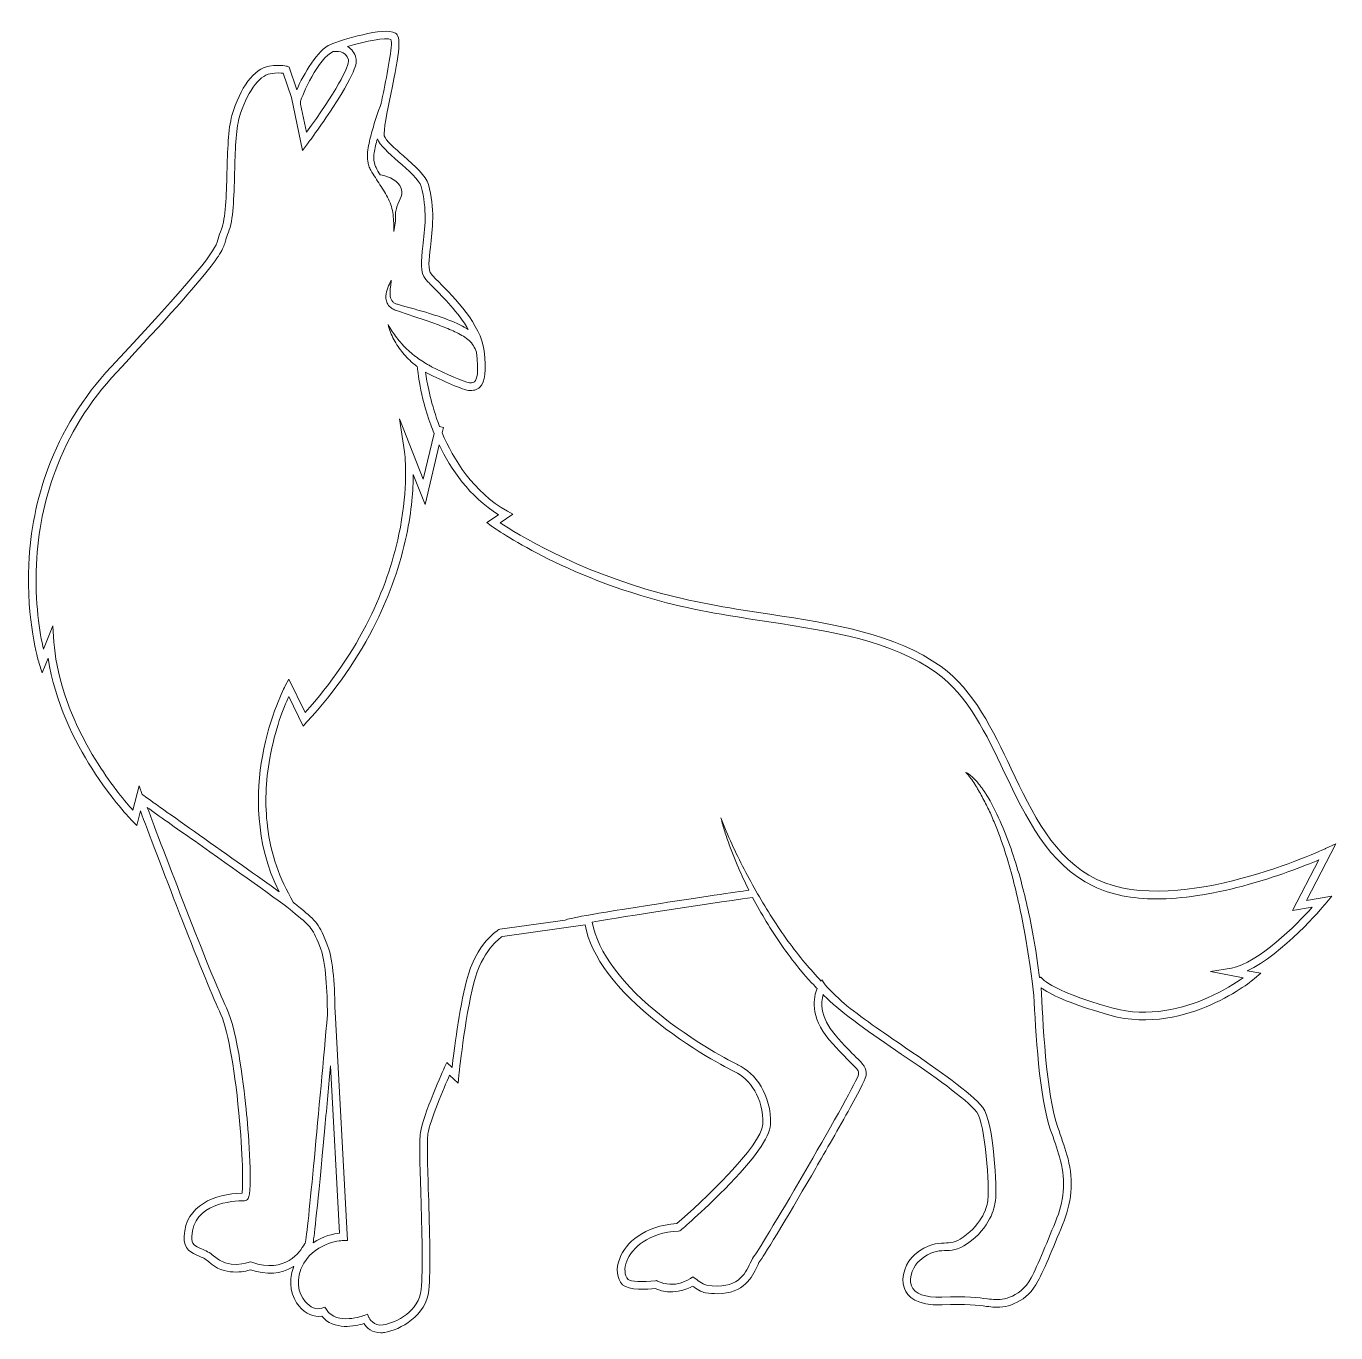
# Model space of a CAD drawing. Header units: millimetres. Extents: x -1097 to 2242, y 80 to 623.
# Drawn here: x -1097 to -582, y 89 to 603 of the extents above; entities that cross this region are included whole.
import ezdxf

# ---------------------------------------------------------------- set-up
doc = ezdxf.new("R2010")
doc.units = ezdxf.units.MM
doc.header["$MEASUREMENT"] = 0
doc.layers.add('Layer 2', color=7, linetype='Continuous')

msp = doc.modelspace()

# ---------------------------------------------------------------- linework, layer by layer
at = {"layer": 'Layer 2', "lineweight": 0}
for points, knots in [([(-582.06, 281.23), (-582.06, 281.23), (-586.07, 279.35), (-586.07, 279.35), (-586.21, 279.28), (-600.94, 272.39), (-619.38, 267.5), (-636.25, 263.02), (-659.76, 259.34), (-675.98, 267.2), (-692.88, 275.39), (-701.39, 293.33), (-709.63, 310.69), (-716.81, 325.82), (-724.23, 341.47), (-737.21, 350.83), (-755.29, 363.85), (-779.18, 367.52), (-804.48, 371.4), (-818.35, 373.53), (-832.7, 375.73), (-846.99, 379.56), (-880.86, 388.65), (-904.05, 403.1), (-910.41, 407.35), (-910.41, 407.35), (-905.53, 410.69), (-905.53, 410.69), (-905.53, 410.69), (-907.6, 411.88), (-907.6, 411.88), (-921.03, 419.58), (-928.84, 432.23), (-933.27, 442.73), (-933.27, 442.73), (-932.78, 444.79), (-932.78, 444.79), (-932.78, 444.79), (-934.24, 445.14), (-934.24, 445.14), (-934.45, 445.69), (-934.66, 446.23), (-934.85, 446.76), (-937.92, 455.18), (-939.24, 462.66), (-939.76, 466.48), (-935.18, 464.22), (-925.95, 459.8), (-922.92, 459.4), (-921.03, 459.15), (-919.51, 459.58), (-918.4, 460.67), (-916.3, 462.76), (-915.8, 467.16), (-916.77, 474.95), (-918.07, 485.31), (-928.38, 495.75), (-934.55, 501.98), (-935.74, 503.19), (-936.77, 504.23), (-937.47, 505.01), (-938.94, 506.66), (-938.46, 510.65), (-937.85, 515.71), (-937.03, 522.51), (-936, 530.98), (-938.63, 540.35), (-939.56, 543.67), (-943.9, 547.5), (-948.49, 551.55), (-951.78, 554.45), (-955.51, 557.74), (-955.97, 559.43), (-956.42, 561.02), (-954.75, 569.25), (-953.41, 575.85), (-949.91, 593.11), (-949.25, 598.35), (-951.61, 599.8), (-956.01, 602.51), (-973.06, 596.9), (-977.04, 595.37), (-982.16, 593.4), (-987.74, 583.57), (-990.36, 577.5), (-990.36, 577.5), (-993.37, 586.36), (-993.37, 586.36), (-993.37, 586.36), (-993.92, 586.64), (-993.92, 586.64), (-994.37, 586.86), (-996.23, 587.53), (-1001.26, 586.78), (-1007.01, 585.92), (-1012.74, 578.3), (-1015.86, 567.37), (-1017.33, 562.23), (-1017.57, 553.46), (-1017.81, 544.99), (-1018.05, 536), (-1018.31, 526.71), (-1020.01, 522.69), (-1020.6, 521.3), (-1020.89, 520.26), (-1021.15, 519.33), (-1022.42, 514.79), (-1023.34, 511.51), (-1063.35, 468.6), (-1074.39, 456.75), (-1082.76, 443.27), (-1088.21, 428.53), (-1092.57, 416.74), (-1095.09, 404.12), (-1095.69, 391.04), (-1096.71, 368.76), (-1091.89, 353.04), (-1091.69, 352.39), (-1091.69, 352.39), (-1090.43, 348.36), (-1090.43, 348.36), (-1090.43, 348.36), (-1088.11, 354.16), (-1088.11, 354.16), (-1085.51, 336.79), (-1077.53, 321.28), (-1070.92, 310.9), (-1062.97, 298.4), (-1055.47, 290.66), (-1055.15, 290.34), (-1055.15, 290.34), (-1053.29, 288.44), (-1053.29, 288.44), (-1053.29, 288.44), (-1051.83, 294.1), (-1051.83, 294.1), (-1045.95, 278.52), (-1027.04, 228.64), (-1020.73, 215.39), (-1017.74, 209.11), (-1014.97, 194.51), (-1013.13, 175.33), (-1011.6, 159.28), (-1011.4, 147.04), (-1011.9, 143.92), (-1022.68, 143.66), (-1034.05, 139.11), (-1034.67, 126.97), (-1034.94, 121.75), (-1031.61, 120.35), (-1028.94, 119.23), (-1027.59, 118.67), (-1026.2, 118.08), (-1025.12, 117.06), (-1018.9, 111.11), (-1010.71, 113.09), (-1008.56, 113.75), (-1002.19, 111.68), (-996.56, 112.1), (-991.8, 114.99), (-991.73, 115.04), (-991.65, 115.08), (-991.58, 115.13), (-994.17, 108.67), (-992.21, 102.79), (-989.43, 99.44), (-986.96, 96.46), (-983.6, 95.03), (-980.59, 95.6), (-975.97, 89.76), (-967.27, 91.66), (-964.05, 92.62), (-962.88, 90.94), (-960.65, 89.02), (-957.41, 89.02), (-956.94, 89.02), (-956.44, 89.06), (-955.93, 89.15), (-949.72, 90.22), (-939.5, 95.67), (-938.5, 105.77), (-937.72, 113.57), (-938.2, 129.42), (-938.62, 143.4), (-938.95, 154.19), (-939.26, 164.37), (-938.84, 167.24), (-938.07, 172.42), (-932.52, 185.36), (-930.37, 190.23), (-930.37, 190.23), (-926.98, 187.15), (-926.98, 187.15), (-926.98, 187.15), (-926.68, 190.11), (-926.68, 190.11), (-926.66, 190.33), (-924.42, 212.22), (-920.77, 226.57), (-917.61, 239.03), (-910.84, 243.98), (-909.56, 244.82), (-909.56, 244.82), (-877.11, 249.29), (-877.11, 249.29), (-874.59, 236.74), (-864.89, 223.75), (-848.25, 210.67), (-833.21, 198.85), (-818.44, 191.7), (-818.29, 191.63), (-812.46, 188.83), (-806.79, 181.37), (-807.25, 170.99), (-807.62, 162.49), (-831.41, 140.28), (-841.04, 131.99), (-854.03, 131.03), (-861.14, 124.32), (-863.48, 118.29), (-865.05, 114.25), (-864.61, 110.28), (-862.34, 107.93), (-860.03, 105.53), (-852.4, 106.12), (-849.49, 106.44), (-842.91, 103.47), (-837.05, 106.11), (-834.81, 107.4), (-833.53, 106.48), (-831.25, 104.98), (-829.76, 104.76), (-828.09, 104.51), (-826.57, 104.4), (-825.18, 104.4), (-814.54, 104.4), (-811.42, 111), (-809.46, 115.13), (-808.95, 116.22), (-808.51, 117.15), (-808.07, 117.67), (-806.54, 119.48), (-795.64, 137.8), (-786.42, 153.73), (-782.64, 160.26), (-777.23, 169.69), (-772.91, 177.54), (-766.69, 188.86), (-766.62, 189.82), (-766.58, 190.4), (-766.38, 193.18), (-767.72, 194.5), (-770.64, 197.38), (-772.54, 199.26), (-775.14, 201.83), (-778.84, 206.11), (-784.76, 212.97), (-784.4, 218.85), (-783.55, 221.92), (-783.08, 221.44), (-782.59, 220.98), (-782.09, 220.52), (-776.04, 214.46), (-764.71, 206.7), (-752.83, 198.56), (-740.4, 190.05), (-727.56, 181.25), (-723.16, 175.7), (-719.58, 171.17), (-718.26, 145.6), (-718.76, 141.36), (-719.07, 138.75), (-720.64, 132.09), (-728.54, 126.56), (-731.56, 124.44), (-733.58, 124.38), (-735.91, 124.31), (-738.89, 124.22), (-742.27, 124.13), (-747.48, 119.79), (-750.86, 116.97), (-753.4, 111.06), (-751.61, 106.42), (-750.41, 103.29), (-746.87, 99.64), (-736.79, 100.04), (-727.27, 100.41), (-722.69, 99.84), (-719.33, 99.42), (-718.15, 99.27), (-717.12, 99.15), (-716.07, 99.08), (-710.91, 98.76), (-703.36, 101.23), (-699.1, 109.26), (-696.65, 113.86), (-692.18, 124.73), (-688.86, 133.03), (-685.56, 141.28), (-685.16, 150.5), (-687.74, 158.99), (-688.78, 162.42), (-689.99, 166.03), (-691.33, 169.71), (-695.86, 182.13), (-697.39, 213.35), (-697.8, 224.59), (-697.45, 224.33), (-697.05, 224.06), (-696.62, 223.78), (-691.68, 220.62), (-683.01, 217.28), (-670.84, 213.84), (-655.43, 209.5), (-640.78, 213.66), (-631.19, 217.91), (-620.87, 222.5), (-614.23, 228.03), (-613.95, 228.27), (-613.95, 228.27), (-611.53, 230.31), (-611.53, 230.31), (-611.53, 230.31), (-616.86, 231.3), (-616.86, 231.3), (-603, 237.69), (-587.03, 256.53), (-586.26, 257.44), (-586.26, 257.44), (-583.64, 260.56), (-583.64, 260.56), (-583.64, 260.56), (-593.62, 258.9), (-593.62, 258.9), (-593.62, 258.9), (-582.06, 281.23), (-582.06, 281.23)], [0, 0, 0, 0, 1, 1, 1, 2, 2, 2, 3, 3, 3, 4, 4, 4, 5, 5, 5, 6, 6, 6, 7, 7, 7, 8, 8, 8, 9, 9, 9, 10, 10, 10, 11, 11, 11, 12, 12, 12, 13, 13, 13, 14, 14, 14, 15, 15, 15, 16, 16, 16, 17, 17, 17, 18, 18, 18, 19, 19, 19, 20, 20, 20, 21, 21, 21, 22, 22, 22, 23, 23, 23, 24, 24, 24, 25, 25, 25, 26, 26, 26, 27, 27, 27, 28, 28, 28, 29, 29, 29, 30, 30, 30, 31, 31, 31, 32, 32, 32, 33, 33, 33, 34, 34, 34, 35, 35, 35, 36, 36, 36, 37, 37, 37, 38, 38, 38, 39, 39, 39, 40, 40, 40, 41, 41, 41, 42, 42, 42, 43, 43, 43, 44, 44, 44, 45, 45, 45, 46, 46, 46, 47, 47, 47, 48, 48, 48, 49, 49, 49, 50, 50, 50, 51, 51, 51, 52, 52, 52, 53, 53, 53, 54, 54, 54, 55, 55, 55, 56, 56, 56, 57, 57, 57, 58, 58, 58, 59, 59, 59, 60, 60, 60, 61, 61, 61, 62, 62, 62, 63, 63, 63, 64, 64, 64, 65, 65, 65, 66, 66, 66, 67, 67, 67, 68, 68, 68, 69, 69, 69, 70, 70, 70, 71, 71, 71, 72, 72, 72, 73, 73, 73, 74, 74, 74, 75, 75, 75, 76, 76, 76, 77, 77, 77, 78, 78, 78, 79, 79, 79, 80, 80, 80, 81, 81, 81, 82, 82, 82, 83, 83, 83, 84, 84, 84, 85, 85, 85, 86, 86, 86, 87, 87, 87, 88, 88, 88, 89, 89, 89, 90, 90, 90, 91, 91, 91, 92, 92, 92, 93, 93, 93, 94, 94, 94, 95, 95, 95, 96, 96, 96, 97, 97, 97, 98, 98, 98, 99, 99, 99, 100, 100, 100, 101, 101, 101, 102, 102, 102, 103, 103, 103, 104, 104, 104, 105, 105, 105, 106, 106, 106, 107, 107, 107, 108, 108, 108, 109, 109, 109, 110, 110, 110, 111, 111, 111, 112, 112, 112, 112]), ([(-1052.35, 304.03), (-1052.35, 304.03), (-1054.84, 294.43), (-1054.84, 294.43), (-1057.56, 297.5), (-1062.94, 303.93), (-1068.43, 312.57), (-1081.39, 332.96), (-1085.02, 349.82), (-1085.79, 360.38), (-1085.79, 360.38), (-1086.26, 366.87), (-1086.26, 366.87), (-1086.26, 366.87), (-1089.94, 357.67), (-1089.94, 357.67), (-1091.31, 363.84), (-1093.39, 376), (-1092.69, 391.01), (-1092.09, 403.78), (-1089.63, 416.07), (-1085.37, 427.55), (-1080.06, 441.9), (-1071.91, 455.02), (-1061.15, 466.55), (-1020.64, 510), (-1019.7, 513.39), (-1018.26, 518.52), (-1018.02, 519.4), (-1017.76, 520.31), (-1017.25, 521.51), (-1015.32, 526.06), (-1015.07, 535.21), (-1014.81, 544.91), (-1014.58, 553.2), (-1014.34, 561.77), (-1012.98, 566.54), (-1010.26, 576.04), (-1005.26, 583.15), (-1000.81, 583.81), (-998.05, 584.23), (-996.49, 584.14), (-995.75, 584.04), (-995.75, 584.04), (-992.5, 574.49), (-992.5, 574.49), (-992.5, 574.49), (-988.12, 553.67), (-988.12, 553.67), (-988.12, 553.67), (-986.13, 556.33), (-986.13, 556.33), (-986.08, 556.39), (-981.03, 563.15), (-976.21, 570.5), (-966.16, 585.83), (-966.86, 588.83), (-967.13, 589.96), (-967.6, 591.97), (-968.74, 593.52), (-970.4, 594.47), (-963.22, 596.67), (-955.37, 598.21), (-953.35, 597.33), (-952.56, 595.16), (-954.93, 583.49), (-956.35, 576.45), (-956.65, 574.99), (-956.93, 573.61), (-957.18, 572.31), (-957.18, 572.31), (-957.18, 572.31), (-957.18, 572.31), (-957.19, 572.3), (-957.19, 572.29), (-957.19, 572.29), (-957.19, 572.28), (-957.19, 572.27), (-957.21, 572.24), (-957.21, 572.24), (-957.26, 572.08), (-957.26, 572.08), (-957.26, 572.08), (-957.38, 571.71), (-957.38, 571.71), (-957.38, 571.71), (-957.65, 570.94), (-957.65, 570.94), (-957.65, 570.94), (-958.2, 569.37), (-958.2, 569.37), (-958.56, 568.32), (-958.92, 567.26), (-959.27, 566.2), (-959.98, 564.08), (-960.63, 561.94), (-961.2, 559.76), (-961.77, 557.57), (-962.28, 555.37), (-962.54, 553.04), (-962.67, 551.88), (-962.72, 550.68), (-962.49, 549.35), (-962.35, 548.77), (-962.22, 548.22), (-962.07, 547.63), (-961.82, 546.89), (-961.55, 546.42), (-961.27, 545.89), (-960.13, 543.88), (-958.89, 542.06), (-957.68, 540.19), (-956.47, 538.33), (-955.28, 536.53), (-954.37, 534.58), (-953.45, 532.65), (-952.82, 530.59), (-952.54, 528.44), (-952.23, 526.28), (-952.23, 524.06), (-952.27, 521.84), (-951.82, 524.02), (-951.51, 526.24), (-951.55, 528.51), (-951.56, 528.82), (-951.57, 529.13), (-951.59, 529.44), (-951.46, 529.93), (-951.28, 530.59), (-951.04, 531.46), (-950.12, 534.78), (-947.79, 536.35), (-949.93, 539.96), (-951.47, 542.56), (-955.52, 543.7), (-957.67, 544.13), (-958.22, 545.08), (-958.74, 546.02), (-959.22, 546.97), (-959.44, 547.42), (-959.68, 547.94), (-959.76, 548.27), (-959.76, 548.27), (-960.06, 549.79), (-960.06, 549.79), (-960.17, 550.66), (-960.09, 551.7), (-959.95, 552.73), (-959.69, 554.54), (-959.24, 556.38), (-958.72, 558.21), (-957.77, 555.75), (-954.38, 552.75), (-950.47, 549.3), (-946.6, 545.88), (-942.21, 542.01), (-941.52, 539.54), (-939.05, 530.74), (-940.04, 522.61), (-940.83, 516.07), (-941.53, 510.26), (-942.08, 505.67), (-939.7, 503.01), (-938.95, 502.17), (-937.9, 501.11), (-936.68, 499.87), (-932.87, 496.01), (-926.78, 489.86), (-923.01, 483.33), (-924.02, 483.97), (-925.05, 484.51), (-926.07, 485.04), (-928.04, 486.05), (-930.07, 486.83), (-932.09, 487.57), (-934.11, 488.31), (-936.14, 488.96), (-938.17, 489.59), (-942.23, 490.86), (-946.35, 491.93), (-950.37, 493.11), (-950.37, 493.11), (-950.75, 493.22), (-950.75, 493.22), (-950.75, 493.22), (-950.94, 493.28), (-950.94, 493.28), (-950.94, 493.28), (-951.09, 493.33), (-951.09, 493.33), (-951.3, 493.39), (-951.49, 493.47), (-951.68, 493.54), (-952.04, 493.72), (-952.36, 493.93), (-952.63, 494.2), (-953.17, 494.73), (-953.51, 495.53), (-953.63, 496.47), (-953.77, 497.4), (-953.72, 498.43), (-953.62, 499.46), (-953.57, 499.98), (-953.49, 500.5), (-953.43, 501.03), (-953.37, 501.56), (-953.29, 502.1), (-953.3, 502.64), (-953.72, 501.66), (-954.22, 500.72), (-954.6, 499.69), (-954.98, 498.67), (-955.28, 497.59), (-955.34, 496.4), (-955.36, 495.81), (-955.32, 495.19), (-955.16, 494.57), (-955, 493.95), (-954.71, 493.33), (-954.3, 492.79), (-953.88, 492.25), (-953.35, 491.81), (-952.79, 491.48), (-952.51, 491.32), (-952.22, 491.16), (-951.93, 491.06), (-951.93, 491.06), (-951.71, 490.97), (-951.71, 490.97), (-951.71, 490.97), (-951.52, 490.9), (-951.52, 490.9), (-951.52, 490.9), (-951.14, 490.76), (-951.14, 490.76), (-949.13, 490.04), (-947.12, 489.38), (-945.12, 488.7), (-945.12, 488.7), (-939.13, 486.67), (-939.13, 486.67), (-937.14, 485.98), (-935.17, 485.27), (-933.22, 484.54), (-931.27, 483.79), (-929.37, 483), (-927.57, 482.09), (-926.64, 481.63), (-925.76, 481.14), (-924.9, 480.63), (-924.05, 480.12), (-923.26, 479.57), (-922.59, 478.97), (-921.93, 478.36), (-921.4, 477.7), (-920.93, 476.9), (-920.5, 476.14), (-920.11, 475.28), (-919.73, 474.37), (-918.75, 466.43), (-919.61, 463.7), (-920.51, 462.8), (-920.8, 462.52), (-921.29, 462.21), (-922.53, 462.37), (-924.62, 462.65), (-931.67, 465.86), (-937.44, 468.69), (-937.44, 468.69), (-937.44, 468.69), (-937.44, 468.69), (-937.86, 468.94), (-938.29, 469.19), (-938.73, 469.43), (-939.15, 469.67), (-939.6, 469.89), (-940, 470.18), (-940.83, 470.71), (-941.69, 471.22), (-942.48, 471.82), (-944.11, 472.94), (-945.62, 474.24), (-947.08, 475.61), (-947.08, 475.61), (-948.15, 476.67), (-948.15, 476.67), (-948.15, 476.67), (-949.17, 477.77), (-949.17, 477.77), (-949.84, 478.52), (-950.49, 479.29), (-951.11, 480.1), (-952.35, 481.7), (-953.52, 483.39), (-954.49, 485.22), (-954.49, 485.22), (-954.49, 485.22), (-954.49, 485.22), (-954.28, 484.2), (-953.92, 483.21), (-953.56, 482.23), (-953.16, 481.26), (-952.72, 480.3), (-952.22, 479.38), (-951.23, 477.53), (-950.06, 475.75), (-948.69, 474.12), (-947.33, 472.5), (-945.84, 470.94), (-944.17, 469.61), (-943.81, 469.29), (-943.42, 468.99), (-943.03, 468.71), (-942.89, 467.04), (-941.92, 457.42), (-937.7, 445.81), (-937.31, 444.74), (-936.88, 443.62), (-936.41, 442.48), (-936.41, 442.48), (-940.67, 424.49), (-940.67, 424.49), (-940.67, 424.49), (-950.05, 448.21), (-950.05, 448.21), (-950.05, 448.21), (-948.08, 435.18), (-948.08, 435.18), (-947.41, 430.72), (-946.99, 418.22), (-950.23, 402.83), (-952.61, 391.54), (-956.53, 380.34), (-961.89, 369.53), (-968.29, 356.64), (-976.77, 344.27), (-987.12, 332.75), (-987.12, 332.75), (-993.52, 345.85), (-993.52, 345.85), (-993.52, 345.85), (-994.9, 343.27), (-994.9, 343.27), (-995.15, 342.8), (-1001, 331.74), (-1003.91, 315.5), (-1006.37, 301.79), (-1007.02, 281.93), (-997.35, 262.35), (-1005.18, 268.06), (-1017.44, 276.71), (-1028.64, 284.62), (-1039.18, 292.06), (-1048.36, 298.54), (-1051.07, 300.61), (-1051.07, 300.61), (-1052.35, 304.03), (-1052.35, 304.03)], [0, 0, 0, 0, 1, 1, 1, 2, 2, 2, 3, 3, 3, 4, 4, 4, 5, 5, 5, 6, 6, 6, 7, 7, 7, 8, 8, 8, 9, 9, 9, 10, 10, 10, 11, 11, 11, 12, 12, 12, 13, 13, 13, 14, 14, 14, 15, 15, 15, 16, 16, 16, 17, 17, 17, 18, 18, 18, 19, 19, 19, 20, 20, 20, 21, 21, 21, 22, 22, 22, 23, 23, 23, 24, 24, 24, 25, 25, 25, 26, 26, 26, 27, 27, 27, 28, 28, 28, 29, 29, 29, 30, 30, 30, 31, 31, 31, 32, 32, 32, 33, 33, 33, 34, 34, 34, 35, 35, 35, 36, 36, 36, 37, 37, 37, 38, 38, 38, 39, 39, 39, 40, 40, 40, 41, 41, 41, 42, 42, 42, 43, 43, 43, 44, 44, 44, 45, 45, 45, 46, 46, 46, 47, 47, 47, 48, 48, 48, 49, 49, 49, 50, 50, 50, 51, 51, 51, 52, 52, 52, 53, 53, 53, 54, 54, 54, 55, 55, 55, 56, 56, 56, 57, 57, 57, 58, 58, 58, 59, 59, 59, 60, 60, 60, 61, 61, 61, 62, 62, 62, 63, 63, 63, 64, 64, 64, 65, 65, 65, 66, 66, 66, 67, 67, 67, 68, 68, 68, 69, 69, 69, 70, 70, 70, 71, 71, 71, 72, 72, 72, 73, 73, 73, 74, 74, 74, 75, 75, 75, 76, 76, 76, 77, 77, 77, 78, 78, 78, 79, 79, 79, 80, 80, 80, 81, 81, 81, 82, 82, 82, 83, 83, 83, 84, 84, 84, 85, 85, 85, 86, 86, 86, 87, 87, 87, 88, 88, 88, 89, 89, 89, 90, 90, 90, 91, 91, 91, 92, 92, 92, 93, 93, 93, 94, 94, 94, 95, 95, 95, 96, 96, 96, 97, 97, 97, 98, 98, 98, 99, 99, 99, 100, 100, 100, 101, 101, 101, 102, 102, 102, 103, 103, 103, 104, 104, 104, 105, 105, 105, 106, 106, 106, 107, 107, 107, 108, 108, 108, 109, 109, 109, 110, 110, 110, 111, 111, 111, 112, 112, 112, 113, 113, 113, 114, 114, 114, 115, 115, 115, 116, 116, 116, 117, 117, 117, 118, 118, 118, 119, 119, 119, 119]), ([(-988.88, 572.86), (-988.57, 575.07), (-981.62, 590.23), (-976.07, 592.52), (-975.2, 592.65), (-970.94, 593.07), (-970.05, 589.27), (-969.51, 586.99), (-975.52, 575.87), (-986.55, 560.8), (-986.55, 560.8), (-988.88, 571.84), (-988.88, 571.84), (-988.88, 571.84), (-988.88, 572.86), (-988.88, 572.86)], [0, 0, 0, 0, 1, 1, 1, 2, 2, 2, 3, 3, 3, 4, 4, 4, 5, 5, 5, 5]), ([(-591.34, 256.23), (-597.47, 249.52), (-612.43, 234.22), (-623.11, 232.38), (-623.11, 232.38), (-631.32, 230.96), (-631.32, 230.96), (-631.32, 230.96), (-618.53, 228.57), (-618.53, 228.57), (-621.35, 226.56), (-626.26, 223.38), (-632.49, 220.62), (-641.6, 216.59), (-655.51, 212.64), (-670.03, 216.73), (-695.99, 224.05), (-697.89, 228.74), (-697.96, 228.94), (-697.96, 228.94), (-697.93, 228.86), (-697.93, 228.7), (-697.93, 228.7), (-698.5, 228.7), (-698.5, 228.7), (-698.5, 228.7), (-699.12, 233.42), (-699.12, 233.42), (-699.12, 233.42), (-699.99, 239.22), (-699.99, 239.22), (-700.3, 241.15), (-700.62, 243.08), (-700.96, 245.01), (-702.35, 252.72), (-704.06, 260.37), (-706.15, 267.93), (-707.22, 271.7), (-708.38, 275.45), (-709.66, 279.16), (-710.95, 282.86), (-712.4, 286.52), (-713.99, 290.11), (-715.59, 293.7), (-717.34, 297.24), (-719.43, 300.6), (-719.68, 301.02), (-719.97, 301.42), (-720.24, 301.83), (-720.51, 302.25), (-720.8, 302.65), (-721.09, 303.05), (-721.38, 303.45), (-721.68, 303.85), (-721.99, 304.23), (-722.29, 304.62), (-722.6, 305.01), (-722.93, 305.39), (-722.93, 305.39), (-723.42, 305.94), (-723.42, 305.94), (-723.42, 305.94), (-723.93, 306.49), (-723.93, 306.49), (-724.26, 306.86), (-724.64, 307.19), (-724.99, 307.53), (-724.99, 307.53), (-725.56, 308.02), (-725.56, 308.02), (-725.75, 308.18), (-725.96, 308.33), (-726.15, 308.48), (-726.56, 308.76), (-726.98, 309.06), (-727.48, 309.18), (-727.48, 309.18), (-727.51, 309.11), (-727.51, 309.11), (-727.1, 308.87), (-726.78, 308.49), (-726.46, 308.14), (-726.15, 307.77), (-725.86, 307.39), (-725.57, 307.01), (-725.01, 306.22), (-724.45, 305.45), (-723.95, 304.62), (-723.69, 304.22), (-723.44, 303.81), (-723.19, 303.4), (-722.94, 302.99), (-722.71, 302.57), (-722.47, 302.15), (-721.97, 301.33), (-721.52, 300.48), (-721.06, 299.64), (-720.15, 297.95), (-719.27, 296.23), (-718.43, 294.5), (-718.02, 293.63), (-717.62, 292.75), (-717.23, 291.87), (-716.85, 290.98), (-716.45, 290.11), (-716.09, 289.21), (-713.15, 282.07), (-710.85, 274.67), (-708.89, 267.19), (-706.95, 259.69), (-705.37, 252.1), (-704.02, 244.47), (-704.02, 244.47), (-703.06, 238.73), (-703.06, 238.73), (-703.06, 238.73), (-702.19, 232.98), (-702.19, 232.98), (-702.19, 232.98), (-701.41, 227.22), (-701.41, 227.22), (-701.41, 227.22), (-700.69, 221.55), (-700.69, 221.55), (-700.15, 208.42), (-698.53, 180.68), (-694.15, 168.68), (-692.82, 165.05), (-691.63, 161.5), (-690.61, 158.12), (-688.23, 150.28), (-688.6, 141.77), (-691.64, 134.15), (-694.94, 125.91), (-699.36, 115.15), (-701.75, 110.67), (-706.48, 101.75), (-714.93, 102.01), (-715.88, 102.07), (-716.84, 102.13), (-717.82, 102.26), (-718.96, 102.4), (-722.42, 102.83), (-727.15, 103.42), (-736.91, 103.03), (-743.47, 102.77), (-747.59, 104.32), (-748.81, 107.49), (-750.18, 111.04), (-747.75, 115.65), (-745.56, 117.48), (-741.15, 121.16), (-738.56, 121.23), (-735.83, 121.31), (-733.37, 121.39), (-730.58, 121.47), (-726.82, 124.1), (-717.92, 130.33), (-716.14, 138), (-715.78, 141.01), (-715.3, 145.1), (-716.26, 171.81), (-720.81, 177.56), (-725.49, 183.47), (-737.94, 192), (-751.13, 201.04), (-760, 207.11), (-769.05, 213.31), (-775.39, 218.54), (-775.39, 218.54), (-775.39, 218.54), (-775.39, 218.54), (-777.54, 220.49), (-779.67, 222.47), (-781.72, 224.53), (-782.09, 224.97), (-782.42, 225.4), (-782.7, 225.8), (-782.7, 225.8), (-784.01, 227.71), (-784.01, 227.71), (-784.01, 227.71), (-784.31, 227.22), (-784.31, 227.22), (-786.47, 229.53), (-788.59, 231.87), (-790.59, 234.32), (-795.28, 239.95), (-799.58, 245.91), (-803.56, 252.08), (-805.55, 255.17), (-807.45, 258.32), (-809.29, 261.51), (-811.11, 264.7), (-812.88, 267.93), (-814.56, 271.21), (-816.26, 274.49), (-817.87, 277.8), (-819.41, 281.16), (-820.94, 284.52), (-822.48, 287.89), (-823.67, 291.39), (-823.32, 289.57), (-822.75, 287.79), (-822.2, 286.02), (-821.63, 284.26), (-821.05, 282.49), (-820.4, 280.75), (-819.13, 277.26), (-817.71, 273.82), (-816.21, 270.42), (-815.09, 267.91), (-813.92, 265.43), (-812.68, 262.97), (-817.62, 262.24), (-832.5, 260.05), (-847.33, 257.77), (-876.8, 253.23), (-883.21, 251.9), (-884.89, 251.25), (-884.89, 251.25), (-910.57, 247.71), (-910.57, 247.71), (-910.57, 247.71), (-910.82, 247.58), (-910.82, 247.58), (-911.18, 247.37), (-919.85, 242.38), (-923.68, 227.31), (-926.58, 215.91), (-928.6, 199.88), (-929.34, 193.35), (-929.34, 193.35), (-931.42, 195.23), (-931.42, 195.23), (-931.42, 195.23), (-932.27, 193.36), (-932.27, 193.36), (-932.62, 192.59), (-940.79, 174.5), (-941.8, 167.68), (-942.27, 164.55), (-941.97, 154.71), (-941.62, 143.31), (-941.2, 129.42), (-940.73, 113.67), (-941.48, 106.06), (-942.32, 97.63), (-951.1, 93.03), (-956.43, 92.11), (-960.29, 91.45), (-961.93, 94.9), (-962, 95.04), (-962, 95.04), (-962.58, 96.33), (-962.58, 96.33), (-962.58, 96.33), (-963.9, 95.83), (-963.9, 95.83), (-964.01, 95.79), (-974.71, 91.82), (-978.7, 98.12), (-978.7, 98.12), (-979.36, 99.15), (-979.36, 99.15), (-979.36, 99.15), (-980.5, 98.73), (-980.5, 98.73), (-982.56, 97.96), (-985.16, 98.99), (-987.12, 101.35), (-989.67, 104.43), (-991.33, 110.2), (-987.61, 116.37), (-982.41, 125), (-972.12, 125.31), (-972.02, 125.31), (-972.02, 125.31), (-970.46, 125.34), (-970.46, 125.34), (-970.46, 125.34), (-975.25, 215.12), (-975.25, 215.12), (-975.25, 215.12), (-975.34, 215.12), (-975.34, 215.12), (-975.45, 224.2), (-976.04, 235.57), (-978.13, 240.89), (-981.67, 249.91), (-982.63, 250.71), (-988.91, 255.89), (-988.91, 255.89), (-990.16, 256.92), (-990.16, 256.92), (-990.59, 257.28), (-991.16, 257.72), (-991.84, 258.25), (-991.84, 258.25), (-991.74, 258.32), (-991.74, 258.32), (-997.17, 267.36), (-1000.59, 277.36), (-1001.89, 288.04), (-1002.93, 296.61), (-1002.63, 305.64), (-1000.98, 314.88), (-998.98, 326.07), (-995.47, 334.88), (-993.56, 339.11), (-993.56, 339.11), (-987.88, 327.47), (-987.88, 327.47), (-987.88, 327.47), (-986.39, 329.09), (-986.39, 329.09), (-975.15, 341.31), (-965.99, 354.5), (-959.16, 368.3), (-953.68, 379.35), (-949.68, 390.81), (-947.26, 402.36), (-945.19, 412.28), (-944.64, 420.5), (-944.61, 426.29), (-944.61, 426.29), (-939.95, 414.51), (-939.95, 414.51), (-939.95, 414.51), (-934.41, 437.94), (-934.41, 437.94), (-929.83, 428.35), (-922.55, 417.74), (-911.12, 410.5), (-911.12, 410.5), (-915.65, 407.4), (-915.65, 407.4), (-915.65, 407.4), (-913.94, 406.15), (-913.94, 406.15), (-913.69, 405.96), (-888.22, 387.51), (-847.77, 376.66), (-833.32, 372.79), (-818.89, 370.57), (-804.93, 368.43), (-780, 364.61), (-756.46, 361), (-738.97, 348.39), (-726.61, 339.49), (-719.35, 324.19), (-712.34, 309.41), (-703.88, 291.58), (-695.13, 273.15), (-677.28, 264.5), (-670.48, 261.2), (-662.17, 259.55), (-652.44, 259.55), (-642.59, 259.55), (-631.27, 261.24), (-618.56, 264.61), (-605.56, 268.07), (-594.37, 272.5), (-588.72, 274.9), (-588.72, 274.9), (-599.04, 254.95), (-599.04, 254.95), (-599.04, 254.95), (-591.34, 256.23), (-591.34, 256.23)], [0, 0, 0, 0, 1, 1, 1, 2, 2, 2, 3, 3, 3, 4, 4, 4, 5, 5, 5, 6, 6, 6, 7, 7, 7, 8, 8, 8, 9, 9, 9, 10, 10, 10, 11, 11, 11, 12, 12, 12, 13, 13, 13, 14, 14, 14, 15, 15, 15, 16, 16, 16, 17, 17, 17, 18, 18, 18, 19, 19, 19, 20, 20, 20, 21, 21, 21, 22, 22, 22, 23, 23, 23, 24, 24, 24, 25, 25, 25, 26, 26, 26, 27, 27, 27, 28, 28, 28, 29, 29, 29, 30, 30, 30, 31, 31, 31, 32, 32, 32, 33, 33, 33, 34, 34, 34, 35, 35, 35, 36, 36, 36, 37, 37, 37, 38, 38, 38, 39, 39, 39, 40, 40, 40, 41, 41, 41, 42, 42, 42, 43, 43, 43, 44, 44, 44, 45, 45, 45, 46, 46, 46, 47, 47, 47, 48, 48, 48, 49, 49, 49, 50, 50, 50, 51, 51, 51, 52, 52, 52, 53, 53, 53, 54, 54, 54, 55, 55, 55, 56, 56, 56, 57, 57, 57, 58, 58, 58, 59, 59, 59, 60, 60, 60, 61, 61, 61, 62, 62, 62, 63, 63, 63, 64, 64, 64, 65, 65, 65, 66, 66, 66, 67, 67, 67, 68, 68, 68, 69, 69, 69, 70, 70, 70, 71, 71, 71, 72, 72, 72, 73, 73, 73, 74, 74, 74, 75, 75, 75, 76, 76, 76, 77, 77, 77, 78, 78, 78, 79, 79, 79, 80, 80, 80, 81, 81, 81, 82, 82, 82, 83, 83, 83, 84, 84, 84, 85, 85, 85, 86, 86, 86, 87, 87, 87, 88, 88, 88, 89, 89, 89, 90, 90, 90, 91, 91, 91, 92, 92, 92, 93, 93, 93, 94, 94, 94, 95, 95, 95, 96, 96, 96, 97, 97, 97, 98, 98, 98, 99, 99, 99, 100, 100, 100, 101, 101, 101, 102, 102, 102, 103, 103, 103, 104, 104, 104, 105, 105, 105, 106, 106, 106, 107, 107, 107, 108, 108, 108, 109, 109, 109, 110, 110, 110, 111, 111, 111, 112, 112, 112, 113, 113, 113, 114, 114, 114, 115, 115, 115, 116, 116, 116, 117, 117, 117, 118, 118, 118, 119, 119, 119, 120, 120, 120, 121, 121, 121, 122, 122, 122, 123, 123, 123, 123]), ([(-1008.07, 116.75), (-1008.07, 116.75), (-1008.58, 116.92), (-1008.58, 116.92), (-1008.58, 116.92), (-1009.08, 116.74), (-1009.08, 116.74), (-1009.16, 116.71), (-1017.32, 113.75), (-1023.05, 119.22), (-1024.53, 120.64), (-1026.26, 121.36), (-1027.78, 122), (-1030.39, 123.09), (-1031.83, 123.7), (-1031.67, 126.82), (-1031, 139.91), (-1015.64, 140.93), (-1010.95, 140.93), (-1010.35, 140.93), (-1009.82, 141.24), (-1009.48, 141.78), (-1007.68, 144.62), (-1009.31, 166.72), (-1010.09, 174.99), (-1010.97, 184.37), (-1013.52, 207.22), (-1018.02, 216.68), (-1024.33, 229.92), (-1043.43, 280.33), (-1049.14, 295.48), (-1044.83, 292.38), (-1037.95, 287.52), (-1030.37, 282.17), (-1015.21, 271.47), (-996.34, 258.15), (-992.07, 254.61), (-992.07, 254.61), (-990.82, 253.57), (-990.82, 253.57), (-984.68, 248.51), (-984.18, 248.09), (-980.92, 239.79), (-978.92, 234.71), (-978.41, 223.08), (-978.34, 214.09), (-981.38, 179.52), (-986.09, 128.34), (-987.02, 124.29), (-987.11, 124.16), (-987.21, 124), (-987.34, 123.8), (-989.18, 120.93), (-994.78, 112.19), (-1008.07, 116.75)], [0, 0, 0, 0, 1, 1, 1, 2, 2, 2, 3, 3, 3, 4, 4, 4, 5, 5, 5, 6, 6, 6, 7, 7, 7, 8, 8, 8, 9, 9, 9, 10, 10, 10, 11, 11, 11, 12, 12, 12, 13, 13, 13, 14, 14, 14, 15, 15, 15, 16, 16, 16, 17, 17, 17, 18, 18, 18, 18]), ([(-781.11, 204.15), (-777.33, 199.77), (-774.57, 197.05), (-772.75, 195.25), (-769.92, 192.46), (-769.49, 191.94), (-769.57, 190.67), (-770.7, 185.93), (-807.9, 122.51), (-810.36, 119.6), (-811.05, 118.79), (-811.57, 117.69), (-812.18, 116.41), (-814.27, 111.99), (-817.14, 105.92), (-829.32, 107.73), (-830.11, 107.84), (-832.27, 109.21), (-833.83, 110.41), (-833.83, 110.41), (-834.72, 111.08), (-834.72, 111.08), (-834.72, 111.08), (-835.62, 110.43), (-835.62, 110.43), (-835.87, 110.25), (-841.84, 106.06), (-848.59, 109.33), (-848.59, 109.33), (-848.98, 109.52), (-848.98, 109.52), (-848.98, 109.52), (-849.42, 109.47), (-849.42, 109.47), (-854.31, 108.88), (-859.34, 109.14), (-860.18, 110.01), (-861.61, 111.49), (-861.81, 114.31), (-860.68, 117.21), (-858.65, 122.44), (-852.24, 128.3), (-840.35, 129.03), (-840.35, 129.03), (-839.85, 129.07), (-839.85, 129.07), (-839.85, 129.07), (-839.47, 129.39), (-839.47, 129.39), (-839.38, 129.46), (-830.77, 136.84), (-822.22, 145.49), (-810.35, 157.48), (-804.48, 165.78), (-804.25, 170.86), (-803.73, 182.6), (-810.28, 191.11), (-817, 194.34), (-817.14, 194.41), (-831.61, 201.4), (-846.39, 213.03), (-862.46, 225.66), (-872.07, 238.57), (-874.26, 250.41), (-859.74, 252.92), (-831.74, 257.16), (-811.24, 260.15), (-809.55, 256.93), (-807.76, 253.75), (-805.88, 250.64), (-803.97, 247.44), (-801.92, 244.32), (-799.78, 241.26), (-797.66, 238.18), (-795.38, 235.22), (-793.03, 232.31), (-793.03, 232.31), (-791.24, 230.15), (-791.24, 230.15), (-791.24, 230.15), (-789.39, 228.04), (-789.39, 228.04), (-788.78, 227.33), (-788.14, 226.65), (-787.5, 225.97), (-787.5, 225.97), (-786.54, 224.94), (-786.54, 224.94), (-786.34, 224.72), (-786.12, 224.51), (-785.91, 224.29), (-787.17, 221.15), (-788.99, 213.27), (-781.11, 204.15)], [0, 0, 0, 0, 1, 1, 1, 2, 2, 2, 3, 3, 3, 4, 4, 4, 5, 5, 5, 6, 6, 6, 7, 7, 7, 8, 8, 8, 9, 9, 9, 10, 10, 10, 11, 11, 11, 12, 12, 12, 13, 13, 13, 14, 14, 14, 15, 15, 15, 16, 16, 16, 17, 17, 17, 18, 18, 18, 19, 19, 19, 20, 20, 20, 21, 21, 21, 22, 22, 22, 23, 23, 23, 24, 24, 24, 25, 25, 25, 26, 26, 26, 27, 27, 27, 28, 28, 28, 29, 29, 29, 30, 30, 30, 31, 31, 31, 31]), ([(-977.13, 193.94), (-977.13, 193.94), (-973.62, 128.19), (-973.62, 128.19), (-975.81, 127.92), (-979.99, 127.08), (-983.98, 124.41), (-983.43, 127.68), (-982.32, 137.6), (-979.35, 169.64), (-978.56, 178.13), (-977.78, 186.63), (-977.13, 193.94)], [0, 0, 0, 0, 1, 1, 1, 2, 2, 2, 3, 3, 3, 4, 4, 4, 4])]:
    msp.add_open_spline(points, degree=3, knots=knots, dxfattribs=at)

doc.saveas('drawing.dxf')
